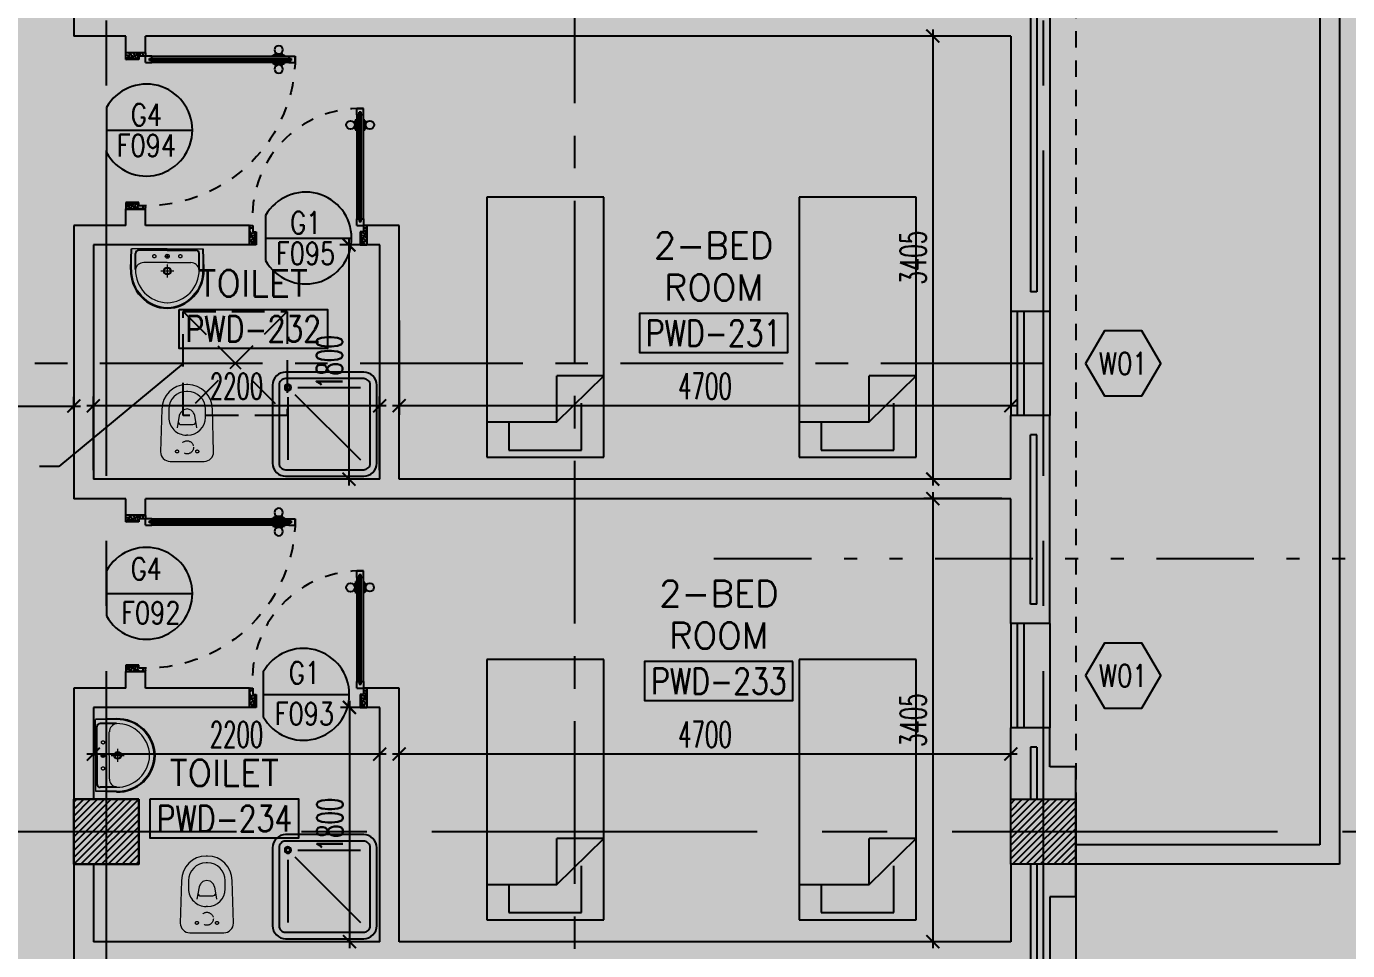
# Model space of a CAD drawing. Extents: x 88852.7 to 88945.7, y 39921.6 to 40001.1.
# Drawn here: x 88927.4 to 88937.55, y 39941.97 to 39949.07 of the extents above; entities that cross this region are included whole.
import ezdxf
from ezdxf.enums import TextEntityAlignment as Align

# ---------------------------------------------------------------- set-up
doc = ezdxf.new("R2010")
doc.units = 0
doc.header["$MEASUREMENT"] = 0
doc.header["$PDMODE"] = 34
for name, pattern in [('2DASHES', [1.7, 0.75, -0.25, 0.1, -0.25, 0.1, -0.25]), ('CENTER', [2, 1.25, -0.25, 0.25, -0.25]), ('CENTERX2', [4, 2.5, -0.5, 0.5, -0.5]), ('DASHED', [0.75, 0.5, -0.25]), ('HIDDEN', [0.375, 0.25, -0.125]), ('HIDDEN2', [0.1875, 0.125, -0.0625])]:
    doc.linetypes.add(name, pattern=pattern)
doc.layers.get('0').update_dxf_attribs({"linetype": 'CONTINUOUS'})
doc.layers.get('DEFPOINTS').update_dxf_attribs({"linetype": 'CONTINUOUS'})
for name, color, linetype in [('AX-DIM', 4, 'CONTINUOUS'), ('AXES', 11, 'CENTERX2'), ('AXES1', 11, 'CENTER'), ('COL', 2, 'CONTINUOUS'), ('DIM', 4, 'CONTINUOUS'), ('DOOR', 7, 'CONTINUOUS'), ('DOOR-CR', 4, 'CONTINUOUS'), ('DOOR-NO', 3, 'CONTINUOUS'), ('FIX', 3, 'CONTINUOUS'), ('FUR', 4, 'CONTINUOUS'), ('HAT', 8, 'CONTINUOUS'), ('HIDDEN', 9, 'HIDDEN2'), ('IND-ES-L', 6, '2DASHES'), ('INSUL', 4, 'CONTINUOUS'), ('PROJ-L', 3, 'CONTINUOUS'), ('RM-BOX', 4, 'CONTINUOUS'), ('RM-NAME', 2, 'CONTINUOUS'), ('RM-NO', 2, 'CONTINUOUS'), ('SHAFT', 4, 'CONTINUOUS'), ('WALL', 2, 'CONTINUOUS'), ('WIN', 3, 'CONTINUOUS'), ('WIN-BOX', 3, 'CONTINUOUS'), ('WIN-NO', 5, 'CONTINUOUS')]:
    doc.layers.add(name, color=color, linetype=linetype)
doc.styles.add('ROMANS', font='ROMANS.shx', dxfattribs={"width": 0.6})
doc.styles.add('SIMPLEX', font='simplex.shx', dxfattribs={"width": 0.8})
doc.dimstyles.new('DIM-OUT', dxfattribs={"dimscale": 0, "dimtxt": 0.24, "dimasz": 0.08, "dimexe": 0.02, "dimexo": 0.02, "dimgap": 0.05, "dimtad": 1, "dimdec": 0, "dimlfac": 1000, "dimzin": 0, "dimdsep": 46, "dimtxsty": 'ROMANS', "dimblk1": 'ARCHTICK', "dimblk2": 'ARCHTICK', "dimsah": 1, "dimcen": 0.01, "dimdle": 0.08, "dimclrd": 4, "dimclre": 4, "dimclrt": 2, "dimadec": 0, "dimazin": 0, "dimtp": 2, "dimtm": 2, "dimtfac": 0.114286, "dimtdec": 0, "dimtix": 1, "dimtmove": 2, "dimatfit": 3, "dimldrblk": 'ARCHTICK', "dimfxl": 0, "dimtolj": 1, "dimtzin": 0, "dimarcsym": 0})
doc.dimstyles.new('DIM7', dxfattribs={"dimtxt": 0.24, "dimasz": 0.08, "dimexe": 0.07, "dimexo": 0.05, "dimgap": 0.07, "dimtad": 1, "dimzin": 0, "dimdsep": 46, "dimtxsty": 'SIMPLEX', "dimblk": 'ARCHTICK', "dimcen": 0.05, "dimdle": 0.05, "dimclrd": 4, "dimclre": 4, "dimclrt": 2, "dimadec": 0, "dimazin": 0, "dimtp": 2, "dimtm": 2, "dimtfac": 0.114286, "dimtix": 1, "dimtmove": 2, "dimatfit": 3, "dimldrblk": 'DOT', "dimfxl": 0, "dimtolj": 1, "dimtzin": 0, "dimarcsym": 0})
doc.dimstyles.new('STANDARD in', dxfattribs={"dimtxt": 0.2, "dimasz": 0.1, "dimexe": 0.07, "dimexo": 0.07, "dimgap": 0.05, "dimtad": 1, "dimdec": 0, "dimlfac": 1000, "dimzin": 0, "dimdsep": 46, "dimtxsty": 'ROMANS', "dimblk": 'ARCHTICK', "dimcen": 0.05, "dimdle": 0.05, "dimclrd": 4, "dimclre": 4, "dimclrt": 2, "dimadec": 0, "dimazin": 0, "dimtfac": 1, "dimtdec": 0, "dimtmove": 2, "dimatfit": 3, "dimfxl": 0, "dimtolj": 1, "dimtzin": 0, "dimarcsym": 0})

# ---------------------------------------------------------------- blocks, each defined once
blk = doc.blocks.new('_ARCHTICK')
at = {"color": 0, "linetype": 'ByBlock', "const_width": 0.15}
blk.add_lwpolyline([(-0.5, -0.5), (0.5, 0.5)], dxfattribs=at)
blk = doc.blocks.new('*D726')
at = {"layer": 'AX-DIM', "color": 4, "lineweight": -2}
for p, q in [((88944.31, 39987.63), (88944.31, 39928.15)), ((88935.48, 39987.55), (88944.33, 39987.55)), ((88935.48, 39928.23), (88944.33, 39928.23))]:
    blk.add_line(p, q, dxfattribs=at)
at = {"layer": 'DEFPOINTS', "color": 0}
for p in [(88935.46, 39987.55), (88935.46, 39928.23), (88944.31, 39928.23)]:
    blk.add_point(p, dxfattribs=at)
at = {"layer": 'AX-DIM', "color": 4, "lineweight": -2, "xscale": 0.08, "yscale": 0.08, "zscale": 0.08}
for p, rotation in [((88944.31, 39987.55), 90), ((88944.31, 39928.23), 270)]:
    blk.add_blockref('_ARCHTICK', p, dxfattribs=dict(at, rotation=rotation))
at = {"layer": 'AX-DIM', "color": 2, "insert": (88944.14, 39957.89), "char_height": 0.24, "attachment_point": 5, "rotation": 90, "style": 'ROMANS'}
blk.add_mtext('\\A1;59320', dxfattribs=at)
blk = doc.blocks.new('*D227')
at = {"layer": 'DEFPOINTS', "color": 0, "linetype": 'ByBlock'}
for p in [(88934.96, 39948.995), (88934.361, 39945.59), (88934.96, 39945.59)]:
    blk.add_point(p, dxfattribs=at)
at = {"layer": 'DIM', "color": 4, "linetype": 'ByBlock', "lineweight": -2}
for p, q in [((88934.89, 39948.995), (88934.291, 39948.995)), ((88934.361, 39949.045), (88934.361, 39945.54)), ((88934.89, 39945.59), (88934.291, 39945.59))]:
    blk.add_line(p, q, dxfattribs=at)
at = {"layer": 'DIM', "color": 4, "linetype": 'ByBlock', "lineweight": -2, "xscale": 0.1, "yscale": 0.1, "zscale": 0.1}
for p, rotation in [((88934.361, 39948.995), 90), ((88934.361, 39945.59), 270)]:
    blk.add_blockref('_ARCHTICK', p, dxfattribs=dict(at, rotation=rotation))
at = {"layer": 'DIM', "color": 2, "linetype": 'ByBlock', "insert": (88934.211, 39947.292), "char_height": 0.2, "attachment_point": 5, "rotation": 90, "style": 'ROMANS'}
blk.add_mtext('\\A1;3405', dxfattribs=at)
blk = doc.blocks.new('*D230')
at = {"layer": 'DEFPOINTS', "color": 0, "linetype": 'ByBlock'}
for p in [(88934.96, 39945.44), (88934.361, 39942.035), (88934.96, 39942.035)]:
    blk.add_point(p, dxfattribs=at)
at = {"layer": 'DIM', "color": 4, "linetype": 'ByBlock', "lineweight": -2}
for p, q in [((88934.89, 39945.44), (88934.291, 39945.44)), ((88934.361, 39945.49), (88934.361, 39941.985)), ((88934.89, 39942.035), (88934.291, 39942.035))]:
    blk.add_line(p, q, dxfattribs=at)
at = {"layer": 'DIM', "color": 4, "linetype": 'ByBlock', "lineweight": -2, "xscale": 0.1, "yscale": 0.1, "zscale": 0.1}
for p, rotation in [((88934.361, 39945.44), 90), ((88934.361, 39942.035), 270)]:
    blk.add_blockref('_ARCHTICK', p, dxfattribs=dict(at, rotation=rotation))
at = {"layer": 'DIM', "color": 2, "linetype": 'ByBlock', "insert": (88934.211, 39943.737), "char_height": 0.2, "attachment_point": 5, "rotation": 90, "style": 'ROMANS'}
blk.add_mtext('\\A1;3405', dxfattribs=at)
blk = doc.blocks.new('*D228')
at = {"layer": 'DEFPOINTS', "color": 0, "linetype": 'ByBlock'}
for p in [(88927.91, 39946.154), (88927.91, 39945.59), (88930.11, 39945.59)]:
    blk.add_point(p, dxfattribs=at)
at = {"layer": 'DIM', "color": 4, "linetype": 'ByBlock', "lineweight": -2}
for p, q in [((88927.91, 39945.66), (88927.91, 39946.224)), ((88930.11, 39945.66), (88930.11, 39946.224)), ((88930.16, 39946.154), (88927.86, 39946.154))]:
    blk.add_line(p, q, dxfattribs=at)
at = {"layer": 'DIM', "color": 4, "linetype": 'ByBlock', "lineweight": -2, "xscale": 0.1, "yscale": 0.1, "zscale": 0.1, "rotation": 180}
blk.add_blockref('_ARCHTICK', (88927.91, 39946.154), dxfattribs=at)
at = {"layer": 'DIM', "color": 4, "linetype": 'ByBlock', "lineweight": -2, "xscale": 0.1, "yscale": 0.1, "zscale": 0.1}
blk.add_blockref('_ARCHTICK', (88930.11, 39946.154), dxfattribs=at)
at = {"layer": 'DIM', "color": 2, "linetype": 'ByBlock', "insert": (88929.01, 39946.304), "char_height": 0.2, "attachment_point": 5, "style": 'ROMANS'}
blk.add_mtext('\\A1;2200', dxfattribs=at)
blk = doc.blocks.new('*D229')
at = {"layer": 'DEFPOINTS', "color": 0, "linetype": 'ByBlock'}
for p in [(88930.11, 39947.39), (88929.874, 39945.59), (88930.11, 39945.59)]:
    blk.add_point(p, dxfattribs=at)
at = {"layer": 'DIM', "color": 4, "linetype": 'ByBlock', "lineweight": -2}
for p, q in [((88929.874, 39947.44), (88929.874, 39945.54)), ((88930.04, 39947.39), (88929.804, 39947.39)), ((88930.04, 39945.59), (88929.804, 39945.59))]:
    blk.add_line(p, q, dxfattribs=at)
at = {"layer": 'DIM', "color": 4, "linetype": 'ByBlock', "lineweight": -2, "xscale": 0.1, "yscale": 0.1, "zscale": 0.1}
for p, rotation in [((88929.874, 39947.39), 90), ((88929.874, 39945.59), 270)]:
    blk.add_blockref('_ARCHTICK', p, dxfattribs=dict(at, rotation=rotation))
at = {"layer": 'DIM', "color": 2, "linetype": 'ByBlock', "insert": (88929.724, 39946.49), "char_height": 0.2, "attachment_point": 5, "rotation": 90, "style": 'ROMANS'}
blk.add_mtext('\\A1;1800', dxfattribs=at)
blk = doc.blocks.new('*D232')
at = {"layer": 'DEFPOINTS', "color": 0, "linetype": 'ByBlock'}
for p in [(88927.91, 39943.835), (88930.11, 39943.835), (88927.91, 39943.477)]:
    blk.add_point(p, dxfattribs=at)
at = {"layer": 'DIM', "color": 4, "linetype": 'ByBlock', "lineweight": -2}
for p, q in [((88927.91, 39943.765), (88927.91, 39943.407)), ((88930.11, 39943.765), (88930.11, 39943.407)), ((88930.16, 39943.477), (88927.86, 39943.477))]:
    blk.add_line(p, q, dxfattribs=at)
at = {"layer": 'DIM', "color": 4, "linetype": 'ByBlock', "lineweight": -2, "xscale": 0.1, "yscale": 0.1, "zscale": 0.1, "rotation": 180}
blk.add_blockref('_ARCHTICK', (88927.91, 39943.477), dxfattribs=at)
at = {"layer": 'DIM', "color": 4, "linetype": 'ByBlock', "lineweight": -2, "xscale": 0.1, "yscale": 0.1, "zscale": 0.1}
blk.add_blockref('_ARCHTICK', (88930.11, 39943.477), dxfattribs=at)
at = {"layer": 'DIM', "color": 2, "linetype": 'ByBlock', "insert": (88929.01, 39943.627), "char_height": 0.2, "attachment_point": 5, "style": 'ROMANS'}
blk.add_mtext('\\A1;2200', dxfattribs=at)
blk = doc.blocks.new('*D233')
at = {"layer": 'DEFPOINTS', "color": 0, "linetype": 'ByBlock'}
for p in [(88930.11, 39943.835), (88929.878, 39942.035), (88930.11, 39942.035)]:
    blk.add_point(p, dxfattribs=at)
at = {"layer": 'DIM', "color": 4, "linetype": 'ByBlock', "lineweight": -2}
for p, q in [((88929.878, 39943.885), (88929.878, 39941.985)), ((88930.04, 39943.835), (88929.808, 39943.835)), ((88930.04, 39942.035), (88929.808, 39942.035))]:
    blk.add_line(p, q, dxfattribs=at)
at = {"layer": 'DIM', "color": 4, "linetype": 'ByBlock', "lineweight": -2, "xscale": 0.1, "yscale": 0.1, "zscale": 0.1}
for p, rotation in [((88929.878, 39943.835), 90), ((88929.878, 39942.035), 270)]:
    blk.add_blockref('_ARCHTICK', p, dxfattribs=dict(at, rotation=rotation))
at = {"layer": 'DIM', "color": 2, "linetype": 'ByBlock', "insert": (88929.728, 39942.935), "char_height": 0.2, "attachment_point": 5, "rotation": 90, "style": 'ROMANS'}
blk.add_mtext('\\A1;1800', dxfattribs=at)
blk = doc.blocks.new('*D226')
at = {"layer": 'DEFPOINTS', "color": 0, "linetype": 'ByBlock'}
for p in [(88930.26, 39946.88), (88934.96, 39946.88), (88930.26, 39946.154)]:
    blk.add_point(p, dxfattribs=at)
at = {"layer": 'DIM', "color": 4, "linetype": 'ByBlock', "lineweight": -2}
for p, q in [((88930.26, 39946.81), (88930.26, 39946.084)), ((88934.96, 39946.81), (88934.96, 39946.084)), ((88935.01, 39946.154), (88930.21, 39946.154))]:
    blk.add_line(p, q, dxfattribs=at)
at = {"layer": 'DIM', "color": 4, "linetype": 'ByBlock', "lineweight": -2, "xscale": 0.1, "yscale": 0.1, "zscale": 0.1, "rotation": 180}
blk.add_blockref('_ARCHTICK', (88930.26, 39946.154), dxfattribs=at)
at = {"layer": 'DIM', "color": 4, "linetype": 'ByBlock', "lineweight": -2, "xscale": 0.1, "yscale": 0.1, "zscale": 0.1}
blk.add_blockref('_ARCHTICK', (88934.96, 39946.154), dxfattribs=at)
at = {"layer": 'DIM', "color": 2, "linetype": 'ByBlock', "insert": (88932.61, 39946.304), "char_height": 0.2, "attachment_point": 5, "style": 'ROMANS'}
blk.add_mtext('\\A1;4700', dxfattribs=at)
blk = doc.blocks.new('*D231')
at = {"layer": 'DEFPOINTS', "color": 0, "linetype": 'ByBlock'}
for p in [(88930.26, 39943.477), (88930.26, 39943.042), (88934.96, 39943.042)]:
    blk.add_point(p, dxfattribs=at)
at = {"layer": 'DIM', "color": 4, "linetype": 'ByBlock', "lineweight": -2}
for p, q in [((88935.01, 39943.477), (88930.21, 39943.477)), ((88930.26, 39943.112), (88930.26, 39943.547)), ((88934.96, 39943.112), (88934.96, 39943.547))]:
    blk.add_line(p, q, dxfattribs=at)
at = {"layer": 'DIM', "color": 4, "linetype": 'ByBlock', "lineweight": -2, "xscale": 0.1, "yscale": 0.1, "zscale": 0.1, "rotation": 180}
blk.add_blockref('_ARCHTICK', (88930.26, 39943.477), dxfattribs=at)
at = {"layer": 'DIM', "color": 4, "linetype": 'ByBlock', "lineweight": -2, "xscale": 0.1, "yscale": 0.1, "zscale": 0.1}
blk.add_blockref('_ARCHTICK', (88934.96, 39943.477), dxfattribs=at)
at = {"layer": 'DIM', "color": 2, "linetype": 'ByBlock', "insert": (88932.61, 39943.627), "char_height": 0.2, "attachment_point": 5, "style": 'ROMANS'}
blk.add_mtext('\\A1;4700', dxfattribs=at)
blk = doc.blocks.new('LAV1')
at = {"layer": 'FIX', "linetype": 'ByBlock', "ltscale": 0.3}
for p, q in [((-280, 210), (-275, 50)), ((-245, 210), (-245, 85)), ((245, 210), (245, 85)), ((280, 210), (275, 50)), ((0, 60), (-220, 60)), ((0, 60), (220, 60))]:
    blk.add_line(p, q, dxfattribs=at)
at = {"layer": 'FIX', "linetype": 'Continuous', "lineweight": 20}
for p, q in [((-275, 210), (-275, 50)), ((275, 210), (275, 50)), ((0, 155), (-181, 155)), ((0, 155), (181, 155)), ((0, 50), (-275, 50)), ((0, 50), (-252, 50)), ((0, 50), (275, 50)), ((0, 50), (252, 50))]:
    blk.add_line(p, q, dxfattribs=at)
at = {"layer": 'FIX', "linetype": 'DASHED', "lineweight": 20, "ltscale": 0.05}
for p, q in [((50, 220), (-50, 220)), ((0, 170), (0, 270)), ((0, 170), (0, 270))]:
    blk.add_line(p, q, dxfattribs=at)
at = {"layer": 'FIX', "lineweight": 20}
for p, q in [((16, 107), (-15, 107)), ((0, 92), (0, 123))]:
    blk.add_line(p, q, dxfattribs=at)
for centre, radius in [((0, 220), 29.5), ((0, 220), 22.5), ((0, 107), 15.5)]:
    blk.add_circle(centre, radius, dxfattribs=at)
at = {"layer": 'FIX', "linetype": 'HIDDEN', "lineweight": 20, "ltscale": 0.05}
for centre in [(-100, 107), (100, 107)]:
    blk.add_circle(centre, 12.4, dxfattribs=at)
at = {"layer": 'FIX', "linetype": 'ByBlock', "ltscale": 0.3}
for centre, radius, start, end in [((7, 220), 287, 91.3776, 182.0064), ((-7, 220), 287, 357.9936, 88.6224), ((-220, 85), 24.9, 179.7021, 269.9486), ((220, 85), 24.9, 270.0514, 0.2979)]:
    blk.add_arc(centre, radius, start, end, dxfattribs=at)
at = {"layer": 'FIX', "linetype": 'Continuous', "lineweight": 20}
for centre, radius, start, end in [((8, 217), 283, 91.6988, 181.351), ((8, 212), 253, 91.7328, 180.4884), ((-8, 217), 283, 358.649, 88.3012), ((-8, 212), 253, 359.5116, 88.2672), ((-179, 222), 66.9, 190.2006, 268.0786), ((179, 222), 66.9, 271.9214, 349.7994)]:
    blk.add_arc(centre, radius, start, end, dxfattribs=at)
blk = doc.blocks.new('SHR1')
at = {"layer": 'FIX'}
for p, q in [((-196, 196), (-700, 700)), ((-143, 218), (-143, 700)), ((-218, 143), (-700, 143))]:
    blk.add_line(p, q, dxfattribs=at)
for points in [[(-825, 125), (-825, 725, -0.414214), (-725, 825), (-125, 825, -0.414214), (-25, 725), (-25, 125, -0.414214), (-125, 25), (-725, 25, -0.414214)], [(-775, 125), (-775, 725, -0.414214), (-725, 775), (-125, 775, -0.414214), (-75, 725), (-75, 125, -0.414214), (-125, 75), (-725, 75, -0.414214)]]:
    blk.add_lwpolyline(points, format="xyb", close=True, dxfattribs=at)
for radius in [25, 15]:
    blk.add_circle((-143, 143), radius, dxfattribs=at)
blk = doc.blocks.new('WC1')
at = {"layer": 'FIX', "lineweight": 20}
for p, q in [((-210, 204), (-538, 194)), ((-475, 141), (-538, 141)), ((-137, 0), (-137, 131)), ((-727, 5), (-727, -5)), ((-674, 5), (-674, -5)), ((-534, 24), (-540, 0)), ((-540, 0), (-534, -24)), ((-395, 76), (-490, 60)), ((-339, 5), (-339, -5)), ((-137, -131), (-137, 0)), ((-490, -60), (-395, -76)), ((-538, -141), (-475, -141)), ((-538, -194), (-210, -204)), ((-213, -204), (-210, -204))]:
    blk.add_line(p, q, dxfattribs=at)
at = {"layer": 'FIX', "linetype": 'Continuous', "lineweight": 20}
blk.add_line((-420, -47), (-420, 45), dxfattribs=at)
at = {"layer": 'FIX', "linetype": 'HIDDEN2', "lineweight": 20, "ltscale": 0.3}
blk.add_circle((-245, 0), 49.8, dxfattribs=at)
at = {"layer": 'FIX', "linetype": 'HIDDEN', "lineweight": 20, "ltscale": 0.05}
for centre in [(-213, 78), (-213, -77)]:
    blk.add_circle(centre, 11.6, dxfattribs=at)
at = {"layer": 'FIX', "lineweight": 20}
for centre, radius, start, end in [((-210, 131), 73, 360, 90), ((-538, 5), 189, 90, 180), ((-538, 5), 136, 90, 180), ((-475, 5), 136, 360, 90), ((-473, -7), 68.2, 128.9242, 152.8468), ((-464, -18), 82, 108.496, 128.9242), ((-538, -5), 189, 180, 270), ((-538, -5), 136, 180, 270), ((-473, 7), 68.2, 207.1532, 231.0758), ((-464, 18), 82, 231.0758, 251.504), ((-475, -5), 136, 270, 0), ((-210, -131), 73, 270, 0)]:
    blk.add_arc(centre, radius, start, end, dxfattribs=at)
at = {"layer": 'FIX', "linetype": 'Continuous', "lineweight": 20}
for centre, start, end in [((-443, 46), 357.6662, 91.6121), ((-442, -46), 268.3879, 2.3338)]:
    blk.add_arc(centre, 22.3, start, end, dxfattribs=at)
blk = doc.blocks.new('DD1')
at = {"layer": 'DOOR-CR'}
blk.add_line((-308, 0), (353, 0), dxfattribs=at)
blk.add_lwpolyline([(-308, -173, 3.820224), (-308, 173)], format="xyb", close=True, dxfattribs=at)
at = {"layer": 'DOOR-NO', "style": 'ROMANS', "width": 0.8}
for tag, p in [('G', (0, 142)), ('000', (0, -141))]:
    blk.add_attdef(tag, text='', height=204, dxfattribs=at).set_placement(p, align=Align.MIDDLE)
blk = doc.blocks.new('DOOR100')
at = {"layer": 'DOOR', "color": 0, "linetype": 'ByBlock'}
for p, q in [((-83, 1129), (-83, 1219)), ((-76, 1219), (-83, 1219)), ((-76, 1251), (-76, 1301)), ((-76, 1301), (-26, 1301)), ((-26, 1301), (-76, 1301)), ((-59, 1251), (-76, 1251)), ((-59, 1251), (-59, 1271)), ((-43, 1271), (-59, 1271)), ((-43, 1251), (-43, 1271)), ((-26, 1251), (-43, 1251)), ((-26, 1251), (-26, 1301)), ((-26, 1219), (-19, 1219)), ((-19, 1129), (-19, 1219)), ((-92, 1206), (-92, 1141)), ((-83, 1206), (-92, 1206)), ((-83, 1141), (-92, 1141)), ((-83, 1206), (-83, 1141)), ((-76, 1129), (-83, 1129)), ((-26, 1129), (-19, 1129)), ((-19, 1206), (-19, 1141)), ((-19, 1206), (-10, 1206)), ((-19, 1141), (-10, 1141)), ((-10, 1206), (-10, 1141)), ((-1201, 0), (-1201, 150)), ((-1201, 150), (-1176, 150)), ((-1201, 150), (-1201, 0)), ((-1176, 150), (-1176, 100)), ((-76, 200), (-59, 200)), ((-76, 150), (-76, 200)), ((-76, 150), (-26, 150)), ((-59, 200), (-59, 180)), ((-59, 180), (-43, 180)), ((-43, 200), (-26, 200)), ((-43, 180), (-43, 200)), ((-26, 200), (-26, 150)), ((-1, 150), (-26, 150)), ((-26, 150), (-26, 100)), ((-1, 150), (-1, 0)), ((-1151, 0), (-1201, 0)), ((-1176, 100), (-1151, 100)), ((-1151, 100), (-1151, 0)), ((-51, 100), (-51, 0)), ((-26, 100), (-51, 100)), ((-51, 0), (-1, 0))]:
    blk.add_line(p, q, dxfattribs=at)
at = {"layer": 'DOOR', "linetype": 'ByBlock'}
for p, q in [((-76, 1251), (-76, 200)), ((-59, 200), (-59, 1251)), ((-43, 200), (-43, 1251)), ((-26, 200), (-26, 1251))]:
    blk.add_line(p, q, dxfattribs=at)
at = {"layer": 'DOOR', "color": 9, "linetype": 'ByBlock'}
for p, q in [((-1151, 0), (-1201, 114)), ((-51, 0), (-1, 114)), ((-1151, 0), (-1201, 40)), ((-1151, 0), (-1164, 100)), ((-51, 0), (-38, 100)), ((-51, 0), (-1, 40))]:
    blk.add_line(p, q, dxfattribs=at)
at = {"layer": 'DOOR', "color": 0, "linetype": 'ByBlock'}
for centre in [(-125, 1174), (22, 1174)]:
    blk.add_circle(centre, 32.4, dxfattribs=at)
at = {"layer": 'DOOR', "linetype": 'HIDDEN', "ltscale": 0.5}
blk.add_arc((-27, 152), 1149, 89.961, 180.0931, dxfattribs=at)
at = {"layer": 'DOOR', "color": 9, "linetype": 'ByBlock'}
for centre, radius, start, end in [((-1151, 0), 154, 103.7142, 108.8947), ((-1151, 0), 134, 100.72, 111.8402), ((-51, 0), 134, 68.1598, 79.28), ((-51, 0), 114, 64.0838, 77.3774), ((-51, 0), 154, 71.1053, 76.2858), ((-1151, 0), 94.4, 90, 121.9818), ((-1151, 0), 74.4, 90, 132.2236), ((-1151, 0), 54.4, 90, 156.7926), ((-1151, 0), 34.4, 90, 180), ((-1151, 0), 14.4, 90, 180), ((-51, 0), 94.4, 58.0182, 90), ((-51, 0), 74.4, 47.7764, 90), ((-51, 0), 54.4, 23.2074, 90), ((-51, 0), 34.4, 0, 90), ((-51, 0), 14.4, 0, 90)]:
    blk.add_arc(centre, radius, start, end, dxfattribs=at)
blk = doc.blocks.new('WW1')
at = {"layer": 'WIN-BOX'}
blk.add_lwpolyline([(144, -250), (289, 0), (144, 250), (-144, 250), (-289, 0), (-144, -250)], close=True, dxfattribs=at)
at = {"layer": 'WIN-NO', "style": 'ROMANS', "width": 0.8}
blk.add_attdef('W00', text='', height=170, dxfattribs=at).set_placement((0, 0), align=Align.MIDDLE)
blk = doc.blocks.new('RM1')
at = {"layer": 'RM-BOX'}
blk.add_lwpolyline([(570, -200), (-570, -200), (-570, -500), (570, -500)], close=True, dxfattribs=at)
at = {"layer": 'RM-NAME', "style": 'ROMANS'}
for tag, p in [('ROOMNAME1', (0, 324)), ('ROOMNAME2', (0, 0))]:
    blk.add_attdef(tag, text='', height=200, dxfattribs=at).set_placement(p, align=Align.MIDDLE)
at = {"layer": 'RM-NO', "style": 'ROMANS', "width": 0.8}
blk.add_attdef('ROOMNO', text='', height=200, dxfattribs=at).set_placement((0, -350), align=Align.MIDDLE)
blk = doc.blocks.new('AH20A')
at = {"layer": 'FUR'}
for p, q in [((0, 0.5), (0, -0.5)), ((1, 0.5), (0, 0.5)), ((0.1358, 0.5), (0.1358, -0.0987)), ((1, -0.5), (1, 0.5)), ((0.1358, 0.3112), (0.0277, 0.3112)), ((0.0277, 0.3112), (0.0277, -0.3087)), ((0.1358, -0.0987), (0.3125, -0.5)), ((0.1358, -0.0987), (0.3125, -0.0987)), ((0.3125, -0.5), (0.3125, -0.0987)), ((0.0277, -0.3087), (0.2076, -0.3087)), ((0, -0.5), (1, -0.5))]:
    blk.add_line(p, q, dxfattribs=at)
blk = doc.blocks.new('*X111')
at = {"color": 0}
for p, q in [((253129, 132691), (253588, 133150)), ((253129, 132744), (253535, 133150)), ((253129, 132797), (253482, 133150)), ((253129, 132850), (253429, 133150)), ((253129, 132903), (253376, 133150)), ((253129, 132956), (253323, 133150)), ((253129, 133009), (253269, 133150)), ((253129, 133062), (253216, 133150)), ((253129, 133115), (253163, 133150)), ((253141, 132650), (253629, 133138)), ((253194, 132650), (253629, 133085)), ((253247, 132650), (253629, 133031)), ((253300, 132650), (253629, 132978)), ((253353, 132650), (253629, 132925)), ((253406, 132650), (253629, 132872)), ((253459, 132650), (253629, 132819)), ((253512, 132650), (253629, 132766)), ((253565, 132650), (253629, 132713)), ((253618, 132650), (253629, 132660))]:
    blk.add_line(p, q, dxfattribs=at)
blk = doc.blocks.new('COL50')
at = {"layer": 'COL'}
blk.add_lwpolyline([(-250, 250), (-250, -250), (250, -250), (250, 250)], close=True, dxfattribs=at)
blk = doc.blocks.new('DOOR90')
at = {"layer": 'DOOR', "linetype": 'ByBlock'}
for p, q in [((0, 0), (-150, 0)), ((-200, -25), (-1000, -25)), ((-200, -42), (-1000, -42)), ((-200, -58), (-1000, -58)), ((-1000, -75), (-200, -75))]:
    blk.add_line(p, q, dxfattribs=at)
at = {"layer": 'DOOR', "color": 0, "linetype": 'ByBlock'}
for p, q in [((-150, 0), (-150, -25)), ((-150, 0), (0, 0)), ((0, -50), (0, 0)), ((-1050, -25), (-1050, -75)), ((-1050, -75), (-1050, -25)), ((-1000, -25), (-1050, -25)), ((-1000, -75), (-1050, -75)), ((-1020, -42), (-1020, -58)), ((-1000, -42), (-1020, -42)), ((-1000, -58), (-1020, -58)), ((-1000, -25), (-1000, -42)), ((-1000, -58), (-1000, -75)), ((-968, -25), (-968, -18)), ((-878, -18), (-968, -18)), ((-968, -75), (-968, -82)), ((-878, -82), (-968, -82)), ((-955, -18), (-955, -9)), ((-955, -9), (-890, -9)), ((-955, -18), (-890, -18)), ((-955, -82), (-955, -91)), ((-955, -82), (-890, -82)), ((-955, -91), (-890, -91)), ((-890, -18), (-890, -9)), ((-890, -82), (-890, -91)), ((-878, -25), (-878, -18)), ((-878, -75), (-878, -82)), ((-200, -42), (-200, -25)), ((-200, -25), (-150, -25)), ((-180, -42), (-200, -42)), ((-200, -75), (-200, -58)), ((-200, -58), (-180, -58)), ((-150, -75), (-200, -75)), ((-180, -58), (-180, -42)), ((-150, -75), (-150, -25)), ((-150, -25), (-100, -25)), ((-100, -25), (-100, -50)), ((-100, -50), (0, -50)), ((-150, -900), (-150, -875)), ((-150, -875), (-100, -875)), ((0, -900), (-150, -900)), ((-150, -900), (0, -900)), ((-100, -850), (0, -850)), ((-100, -875), (-100, -850)), ((0, -850), (0, -900))]:
    blk.add_line(p, q, dxfattribs=at)
at = {"layer": 'DOOR', "color": 9, "linetype": 'ByBlock'}
for p, q in [((0, -50), (-114, 0)), ((0, -50), (-40, 0)), ((0, -50), (-100, -37)), ((0, -850), (-114, -900)), ((0, -850), (-100, -863)), ((0, -850), (-40, -900))]:
    blk.add_line(p, q, dxfattribs=at)
at = {"layer": 'DOOR', "color": 0, "linetype": 'ByBlock'}
for centre in [(-923, 24), (-923, -124)]:
    blk.add_circle(centre, 32.4, dxfattribs=at)
at = {"layer": 'DOOR', "color": 9, "linetype": 'ByBlock'}
for centre, radius, start, end in [((0, -50), 74.4, 137.7764, 180), ((0, -50), 54.4, 113.2074, 180), ((0, -50), 154, 161.1053, 166.2858), ((0, -50), 134, 158.1598, 169.28), ((0, -50), 114, 154.0838, 167.3774), ((0, -50), 94.4, 148.0182, 180), ((0, -50), 34.4, 90, 180), ((0, -50), 14.4, 90, 180), ((0, -850), 154, 193.7142, 198.8947), ((0, -850), 134, 190.72, 201.8402), ((0, -850), 94.4, 180, 211.9818), ((0, -850), 74.4, 180, 222.2236), ((0, -850), 54.4, 180, 246.7926), ((0, -850), 34.4, 180, 270), ((0, -850), 14.4, 180, 270)]:
    blk.add_arc(centre, radius, start, end, dxfattribs=at)
at = {"layer": 'DOOR', "linetype": 'HIDDEN', "ltscale": 0.5}
blk.add_arc((-222, -50), 828, 178.2701, 275.003, dxfattribs=at)
blk = doc.blocks.new('*X112')
at = {"color": 0}
for p, q in [((245928, 132650), (246428, 133150)), ((245929, 132703), (246375, 133150)), ((245929, 132756), (246322, 133150)), ((245929, 132809), (246269, 133150)), ((245929, 132862), (246216, 133150)), ((245929, 132915), (246163, 133150)), ((245929, 132968), (246110, 133150)), ((245929, 133021), (246057, 133150)), ((245929, 133074), (246004, 133150)), ((245929, 133127), (245951, 133150)), ((245981, 132650), (246429, 133097)), ((246034, 132650), (246429, 133044)), ((246087, 132650), (246429, 132991)), ((246140, 132650), (246429, 132938)), ((246193, 132650), (246429, 132885)), ((246246, 132650), (246429, 132832)), ((246299, 132650), (246429, 132779)), ((246353, 132650), (246429, 132726)), ((246406, 132650), (246429, 132673))]:
    blk.add_line(p, q, dxfattribs=at)
blk = doc.blocks.new('*D854')
at = {"layer": 'DEFPOINTS', "color": 0, "linetype": 'ByBlock'}
for p in [(88927.76, 39946.152), (88925.36, 39946.052), (88927.76, 39946.052)]:
    blk.add_point(p, dxfattribs=at)
at = {"layer": 'DIM', "color": 4, "linetype": 'ByBlock', "lineweight": -2}
for p, q in [((88925.36, 39946.122), (88925.36, 39946.222)), ((88927.76, 39946.122), (88927.76, 39946.222)), ((88925.31, 39946.152), (88927.81, 39946.152))]:
    blk.add_line(p, q, dxfattribs=at)
at = {"layer": 'DIM', "color": 4, "linetype": 'ByBlock', "lineweight": -2, "xscale": 0.1, "yscale": 0.1, "zscale": 0.1, "rotation": 180}
blk.add_blockref('_ARCHTICK', (88925.36, 39946.152), dxfattribs=at)
at = {"layer": 'DIM', "color": 4, "linetype": 'ByBlock', "lineweight": -2, "xscale": 0.1, "yscale": 0.1, "zscale": 0.1}
blk.add_blockref('_ARCHTICK', (88927.76, 39946.152), dxfattribs=at)
at = {"layer": 'DIM', "color": 2, "linetype": 'ByBlock', "insert": (88926.56, 39946.302), "char_height": 0.2, "attachment_point": 5, "style": 'ROMANS'}
blk.add_mtext('\\A1;2400', dxfattribs=at)

msp = doc.modelspace()

# ---------------------------------------------------------------- linework, layer by layer
at = {"layer": 'AXES'}
for p, q in [((88928.0103, 39921.6153), (88928.0103, 40000.4279)), ((88935.2103, 39921.6153), (88935.2103, 40000.4279)), ((88945.0103, 39942.8796), (88876.9703, 39942.8796))]:
    msp.add_line(p, q, dxfattribs=at)
at = {"layer": 'AXES1'}
for p, q in [((88931.6103, 39928.4796), (88931.6103, 39987.2996)), ((88935.2103, 39946.4796), (88876.9703, 39946.4796))]:
    msp.add_line(p, q, dxfattribs=at)
at = {"layer": 'HIDDEN'}
msp.add_line((88935.4603, 39987.0576), (88935.4603, 39928.7296), dxfattribs=at)
at = {"layer": 'IND-ES-L'}
msp.add_line((88932.679, 39944.9806), (88938.7833, 39944.9806), dxfattribs=at)
at = {"layer": 'INSUL'}
for p, q in [((88935.1103, 39949.8296), (88935.1103, 39947.0296)), ((88935.1603, 39949.8296), (88935.1603, 39947.0296)), ((88935.1603, 39947.0296), (88935.1103, 39947.0296)), ((88935.1603, 39945.9296), (88935.1103, 39945.9296)), ((88935.1103, 39944.6296), (88935.1103, 39945.9296)), ((88935.1603, 39944.6296), (88935.1603, 39945.9296)), ((88935.1603, 39944.6296), (88935.1103, 39944.6296)), ((88935.1103, 39943.5296), (88935.1103, 39943.1296)), ((88935.1603, 39943.5296), (88935.1103, 39943.5296)), ((88935.1603, 39943.5296), (88935.1603, 39943.1296)), ((88935.1103, 39942.6296), (88935.1103, 39941.6296)), ((88935.1603, 39942.6296), (88935.1603, 39941.6296))]:
    msp.add_line(p, q, dxfattribs=at)
at = {"layer": 'PROJ-L', "linetype": 'Continuous'}
for p, q in [((88937.486, 39950.3296), (88937.486, 39942.6296)), ((88937.336, 39950.1796), (88937.336, 39942.7796)), ((88937.336, 39942.7796), (88935.4603, 39942.7796)), ((88937.486, 39942.6296), (88935.4603, 39942.6296))]:
    msp.add_line(p, q, dxfattribs=at)
at = {"layer": 'PROJ-L'}
msp.add_line((88935.4603, 39942.6296), (88935.4603, 39935.9296), dxfattribs=at)
at = {"layer": 'SHAFT', "linetype": 'HIDDEN'}
for p, q in [((88928.6003, 39946.8796), (88929.4003, 39946.0796)), ((88929.4003, 39946.8796), (88928.6003, 39946.0796))]:
    msp.add_line(p, q, dxfattribs=at)
msp.add_lwpolyline([(88928.6003, 39946.8796), (88929.4003, 39946.8796), (88929.4003, 39946.0796), (88928.6003, 39946.0796)], close=True, dxfattribs=at)
at = {"layer": 'WALL'}
for p, q in [((88927.7603, 39949.8296), (88927.7603, 39948.9946)), ((88935.2603, 39949.5796), (88935.2603, 39946.8796)), ((88928.1603, 39948.9946), (88927.7603, 39948.9946)), ((88934.9603, 39948.9946), (88928.3103, 39948.9946)), ((88934.9603, 39948.9946), (88934.9603, 39946.8796)), ((88928.1603, 39947.5396), (88927.7603, 39947.5396)), ((88927.7603, 39947.5396), (88927.7603, 39945.4396)), ((88929.1103, 39947.5396), (88928.3103, 39947.5396)), ((88930.2603, 39947.5396), (88930.0103, 39947.5396)), ((88929.1103, 39947.3896), (88927.9103, 39947.3896)), ((88927.9103, 39947.3896), (88927.9103, 39945.5896)), ((88930.1103, 39947.3896), (88930.0103, 39947.3896)), ((88935.2603, 39946.8796), (88934.9603, 39946.8796)), ((88935.2603, 39946.0796), (88934.9603, 39946.0796)), ((88934.9603, 39945.5896), (88934.9603, 39946.0796)), ((88935.2603, 39944.4796), (88935.2603, 39946.0796)), ((88930.1103, 39945.5896), (88927.9103, 39945.5896)), ((88934.9603, 39945.5896), (88930.2603, 39945.5896)), ((88928.1603, 39945.4396), (88927.7603, 39945.4396)), ((88934.9603, 39945.4396), (88928.3103, 39945.4396)), ((88934.9603, 39944.4796), (88934.9603, 39945.4396)), ((88935.2603, 39944.4796), (88934.9603, 39944.4796)), ((88928.1603, 39943.9846), (88927.7603, 39943.9846)), ((88927.7603, 39943.9846), (88927.7603, 39941.8846)), ((88929.1103, 39943.9846), (88928.3103, 39943.9846)), ((88930.2603, 39943.9846), (88930.0103, 39943.9846)), ((88929.1103, 39943.8346), (88927.9103, 39943.8346)), ((88927.9103, 39943.8346), (88927.9103, 39943.1296)), ((88930.1103, 39943.8346), (88930.0103, 39943.8346)), ((88935.2603, 39943.6796), (88934.9603, 39943.6796)), ((88934.9603, 39943.1296), (88934.9603, 39943.6796)), ((88935.2603, 39943.3796), (88935.2603, 39943.6796)), ((88935.4603, 39943.3796), (88935.2603, 39943.3796)), ((88935.4603, 39942.3796), (88935.4603, 39943.3796)), ((88927.9103, 39942.6296), (88927.9103, 39942.0346)), ((88934.9603, 39942.6296), (88934.9603, 39942.0346)), ((88935.2603, 39942.3796), (88935.2603, 39941.4796)), ((88935.4603, 39942.3796), (88935.2603, 39942.3796)), ((88930.1103, 39942.0346), (88927.9103, 39942.0346)), ((88934.9603, 39942.0346), (88930.2603, 39942.0346))]:
    msp.add_line(p, q, dxfattribs=at)
at = {"layer": 'WALL', "linetype": 'ByBlock'}
for p, q in [((88928.1603, 39948.8671), (88928.1603, 39948.9946)), ((88928.3103, 39948.8671), (88928.3103, 39948.9946)), ((88928.3103, 39948.8671), (88928.1603, 39948.8671)), ((88928.1603, 39947.5396), (88928.1603, 39947.6671)), ((88928.3103, 39947.6671), (88928.1603, 39947.6671)), ((88928.3103, 39947.5396), (88928.3103, 39947.6671)), ((88929.1103, 39947.3896), (88929.1103, 39947.5396)), ((88930.0103, 39947.3896), (88930.0103, 39947.5396)), ((88930.2603, 39945.5896), (88930.2603, 39947.5396)), ((88930.1103, 39945.5896), (88930.1103, 39947.3896)), ((88928.1603, 39945.3121), (88928.1603, 39945.4396)), ((88928.3103, 39945.3121), (88928.3103, 39945.4396)), ((88928.3103, 39945.3121), (88928.1603, 39945.3121)), ((88928.1603, 39943.9846), (88928.1603, 39944.1121)), ((88928.3103, 39944.1121), (88928.1603, 39944.1121)), ((88928.3103, 39943.9846), (88928.3103, 39944.1121)), ((88929.1103, 39943.8346), (88929.1103, 39943.9846)), ((88930.0103, 39943.8346), (88930.0103, 39943.9846)), ((88930.2603, 39942.0346), (88930.2603, 39943.9846)), ((88930.1103, 39942.0346), (88930.1103, 39943.8346))]:
    msp.add_line(p, q, dxfattribs=at)
at = {"layer": 'WALL', "linetype": 'ByBlock', "ltscale": 0.3}
for points in [[(88928.2603, 39943.1296), (88927.7603, 39943.1296), (88927.7603, 39942.6296), (88928.2603, 39942.6296)], [(88934.9603, 39943.1296), (88935.4603, 39943.1296), (88935.4603, 39942.6296), (88934.9603, 39942.6296)]]:
    msp.add_lwpolyline(points, close=True, dxfattribs=at)
at = {"layer": 'WIN'}
for p, q in [((88934.9603, 39946.8796), (88934.9603, 39946.0796)), ((88935.0103, 39946.8796), (88935.0103, 39946.0796)), ((88935.0603, 39946.8796), (88935.0603, 39946.0796)), ((88935.2603, 39946.8796), (88935.2603, 39946.0796)), ((88934.9603, 39944.4796), (88934.9603, 39943.6796)), ((88935.0103, 39944.4796), (88935.0103, 39943.6796)), ((88935.0603, 39944.4796), (88935.0603, 39943.6796)), ((88935.2603, 39944.4796), (88935.2603, 39943.6796))]:
    msp.add_line(p, q, dxfattribs=at)

# ---------------------------------------------------------------- block references
at = {"layer": 'COL', "xscale": -0.001, "yscale": 0.001, "zscale": 0.001}
for p in [(88928.0103, 39942.8796), (88935.2103, 39942.8796)]:
    msp.add_blockref('COL50', p, dxfattribs=at)
at = {"layer": 'DOOR', "color": 0, "linetype": 'ByBlock', "yscale": 0.001, "zscale": 0.001}
for name, p, xscale, rotation in [('DOOR100', (88928.1603, 39948.8671), -0.001, 270), ('DOOR90', (88930.0103, 39947.3896), 0.001, 270), ('DOOR100', (88928.1603, 39945.3121), -0.001, 270), ('DOOR90', (88930.0103, 39943.8346), 0.001, 270.0126271188972)]:
    msp.add_blockref(name, p, dxfattribs=dict(at, xscale=xscale, rotation=rotation))
at = {"layer": 'DOOR-NO'}
ref = msp.add_blockref('DD1', (88928.3178, 39948.2729), dxfattribs=dict(at, xscale=0.001, yscale=0.001, zscale=0.001))
ref.add_attrib('G', 'G4', dxfattribs={"height": 0.17, "style": 'ROMANS', "width": 0.8}).set_placement((88928.3178, 39948.3908), align=Align.MIDDLE)
ref.add_attrib('000', 'F094', dxfattribs={"height": 0.17, "style": 'ROMANS', "width": 0.8}).set_placement((88928.3178, 39948.155), align=Align.MIDDLE)
ref = msp.add_blockref('DD1', (88929.5416, 39947.4431), dxfattribs=dict(at, xscale=0.001, yscale=0.001, zscale=0.001))
ref.add_attrib('G', 'G1', dxfattribs={"height": 0.17, "style": 'ROMANS', "width": 0.8}).set_placement((88929.5416, 39947.561), align=Align.MIDDLE)
ref.add_attrib('000', 'F095', dxfattribs={"height": 0.17, "style": 'ROMANS', "width": 0.8}).set_placement((88929.5416, 39947.3252), align=Align.MIDDLE)
ref = msp.add_blockref('DD1', (88928.3178, 39944.7121), dxfattribs=dict(at, xscale=0.001, yscale=0.001, zscale=0.001))
ref.add_attrib('G', 'G4', dxfattribs={"height": 0.17, "style": 'ROMANS', "width": 0.8}).set_placement((88928.3168, 39944.901), align=Align.MIDDLE)
ref.add_attrib('000', 'F092', dxfattribs={"height": 0.17, "style": 'ROMANS', "width": 0.8}).set_placement((88928.3523, 39944.5633), align=Align.MIDDLE)
ref = msp.add_blockref('DD1', (88929.524, 39943.9359), dxfattribs=dict(at, xscale=0.001, yscale=0.001, zscale=0.001))
ref.add_attrib('G', 'G1', dxfattribs={"height": 0.17, "style": 'ROMANS', "width": 0.8}).set_placement((88929.5322, 39944.1011), align=Align.MIDDLE)
ref.add_attrib('000', 'F093', dxfattribs={"height": 0.17, "style": 'ROMANS', "width": 0.8}).set_placement((88929.5322, 39943.7871), align=Align.MIDDLE)
at = {"layer": 'FIX'}
for name, p, xscale, yscale, zscale, rotation in [('AH20A', (88931.3834, 39945.7578), 2, 0.9, 2, 90), ('AH20A', (88933.7834, 39945.7578), 2, 0.9, 2, 90), ('SHR1', (88929.2623, 39946.4376), -0.001, 0.001, 0.001, 270), ('WC1', (88928.6303, 39945.5896), 0.001, 0.001, 0.001, 270), ('AH20A', (88931.3834, 39942.2028), 2, 0.9, 2, 90), ('AH20A', (88933.7834, 39942.2028), 2, 0.9, 2, 90), ('SHR1', (88929.2623, 39942.8826), -0.001, 0.001, 0.001, 270), ('WC1', (88928.7823, 39941.9665), 0.001, 0.001, 0.001, 270)]:
    msp.add_blockref(name, p, dxfattribs=dict(at, xscale=xscale, yscale=yscale, zscale=zscale, rotation=rotation))
at = {"layer": 'FIX', "linetype": 'ByBlock', "ltscale": 0.3, "xscale": 0.001, "yscale": 0.001, "zscale": 0.001}
for p, rotation in [((88928.4783, 39947.4102), 180), ((88927.8776, 39943.4666), 270)]:
    msp.add_blockref('LAV1', p, dxfattribs=dict(at, rotation=rotation))
at = {"layer": 'HAT', "xscale": 0.001, "yscale": 0.001, "zscale": 0.001}
for name in ['*X112', '*X111']:
    msp.add_blockref(name, (88681.8317, 39809.9798), dxfattribs=at)
at = {"layer": 'RM-NAME', "xscale": 0.001, "yscale": 0.001, "zscale": 0.001}
for p, values in [((88932.6758, 39947.063), {'ROOMNO': 'PWD-231', 'ROOMNAME2': 'ROOM', 'ROOMNAME1': '2-BED'}), ((88932.7164, 39944.3875), {'ROOMNO': 'PWD-233', 'ROOMNAME2': 'ROOM', 'ROOMNAME1': '2-BED'})]:
    msp.add_blockref('RM1', p, dxfattribs=at).add_auto_attribs(values)
at = {"layer": 'RM-NAME'}
ref = msp.add_blockref('RM1', (88929.1386, 39947.0949), dxfattribs=dict(at, xscale=-0.001, yscale=0.001, zscale=0.001))
ref.add_attrib('ROOMNO', 'PWD-232', dxfattribs={"layer": 'RM-NO', "height": 0.2, "style": 'ROMANS', "width": 0.8}).set_placement((88929.1386, 39946.7449), align=Align.MIDDLE)
ref.add_attrib('ROOMNAME2', 'TOILET', dxfattribs={"height": 0.2, "style": 'ROMANS'}).set_placement((88929.1386, 39947.0949), align=Align.MIDDLE)
ref = msp.add_blockref('RM1', (88928.9169, 39943.3319), dxfattribs=dict(at, xscale=-0.001, yscale=0.001, zscale=0.001))
ref.add_attrib('ROOMNO', 'PWD-234', dxfattribs={"layer": 'RM-NO', "height": 0.2, "style": 'ROMANS', "width": 0.8}).set_placement((88928.9169, 39942.9819), align=Align.MIDDLE)
ref.add_attrib('ROOMNAME2', 'TOILET', dxfattribs={"height": 0.2, "style": 'ROMANS'}).set_placement((88928.9169, 39943.3319), align=Align.MIDDLE)
at = {"layer": 'WIN-NO', "xscale": 0.001, "yscale": 0.001, "zscale": 0.001}
for p in [(88935.8239, 39946.4796), (88935.8239, 39944.0796)]:
    msp.add_blockref('WW1', p, dxfattribs=at).add_auto_attribs({'W00': 'W01'})

# ---------------------------------------------------------------- dimensions: what is measured, and where the dimension line sits
at = {"layer": 'AX-DIM'}
dim = msp.add_linear_dim(base=(88944.3103, 39928.2296), p1=(88935.4603, 39987.5496), p2=(88935.4603, 39928.2296), angle=270, dimstyle='DIM-OUT', override={"dimscale": 1}, dxfattribs=at)
dim.commit()
dim.dimension.update_dxf_attribs({"geometry": '*D726', "text_midpoint": (88944.1403, 39957.8896)})
at = {"layer": 'DIM', "linetype": 'ByBlock', "ltscale": 0.3}
for base, p1, p2, picture, middle in [((88934.3614, 39945.5896), (88934.9603, 39948.9946), (88934.9603, 39945.5896), '*D227', (88934.2114, 39947.2921)), ((88929.8741, 39945.5896), (88930.1103, 39947.3896), (88930.1103, 39945.5896), '*D229', (88929.7241, 39946.4896)), ((88934.3614, 39942.0346), (88934.9603, 39945.4396), (88934.9603, 39942.0346), '*D230', (88934.2114, 39943.7371)), ((88929.8778, 39942.0346), (88930.1103, 39943.8346), (88930.1103, 39942.0346), '*D233', (88929.7278, 39942.9346))]:
    dim = msp.add_linear_dim(base=base, p1=p1, p2=p2, angle=90, dimstyle='STANDARD in', dxfattribs=at)
    dim.commit()
    dim.dimension.update_dxf_attribs({"geometry": picture, "text_midpoint": middle})
for base, p1, p2, picture, middle in [((88930.2603, 39946.1536), (88934.9603, 39946.8796), (88930.2603, 39946.8796), '*D226', (88932.6103, 39946.3036)), ((88927.7603, 39946.152), (88925.3603, 39946.0518), (88927.7603, 39946.0518), '*D854', (88926.5603, 39946.302)), ((88927.9103, 39946.1536), (88930.1103, 39945.5896), (88927.9103, 39945.5896), '*D228', (88929.0103, 39946.3036)), ((88927.9103, 39943.4765), (88930.1103, 39943.8346), (88927.9103, 39943.8346), '*D232', (88929.0103, 39943.6265)), ((88930.2603, 39943.4765), (88934.9603, 39943.0417), (88930.2603, 39943.0417), '*D231', (88932.6103, 39943.6265))]:
    dim = msp.add_linear_dim(base=base, p1=p1, p2=p2, dimstyle='STANDARD in', dxfattribs=at)
    dim.commit()
    dim.dimension.update_dxf_attribs({"geometry": picture, "text_midpoint": middle})

# ---------------------------------------------------------------- leaders
at = {"layer": 'SHAFT', "color": 6, "linetype": 'ByBlock', "ltscale": 0.3}
msp.add_leader([(88928.6003, 39946.4796), (88927.645, 39945.6879), (88927.4972, 39945.6879)], dimstyle='DIM7', override={"dimasz": 200, "dimgap": 70, "dimtad": 0}, dxfattribs=at)

doc.saveas('drawing.dxf')
